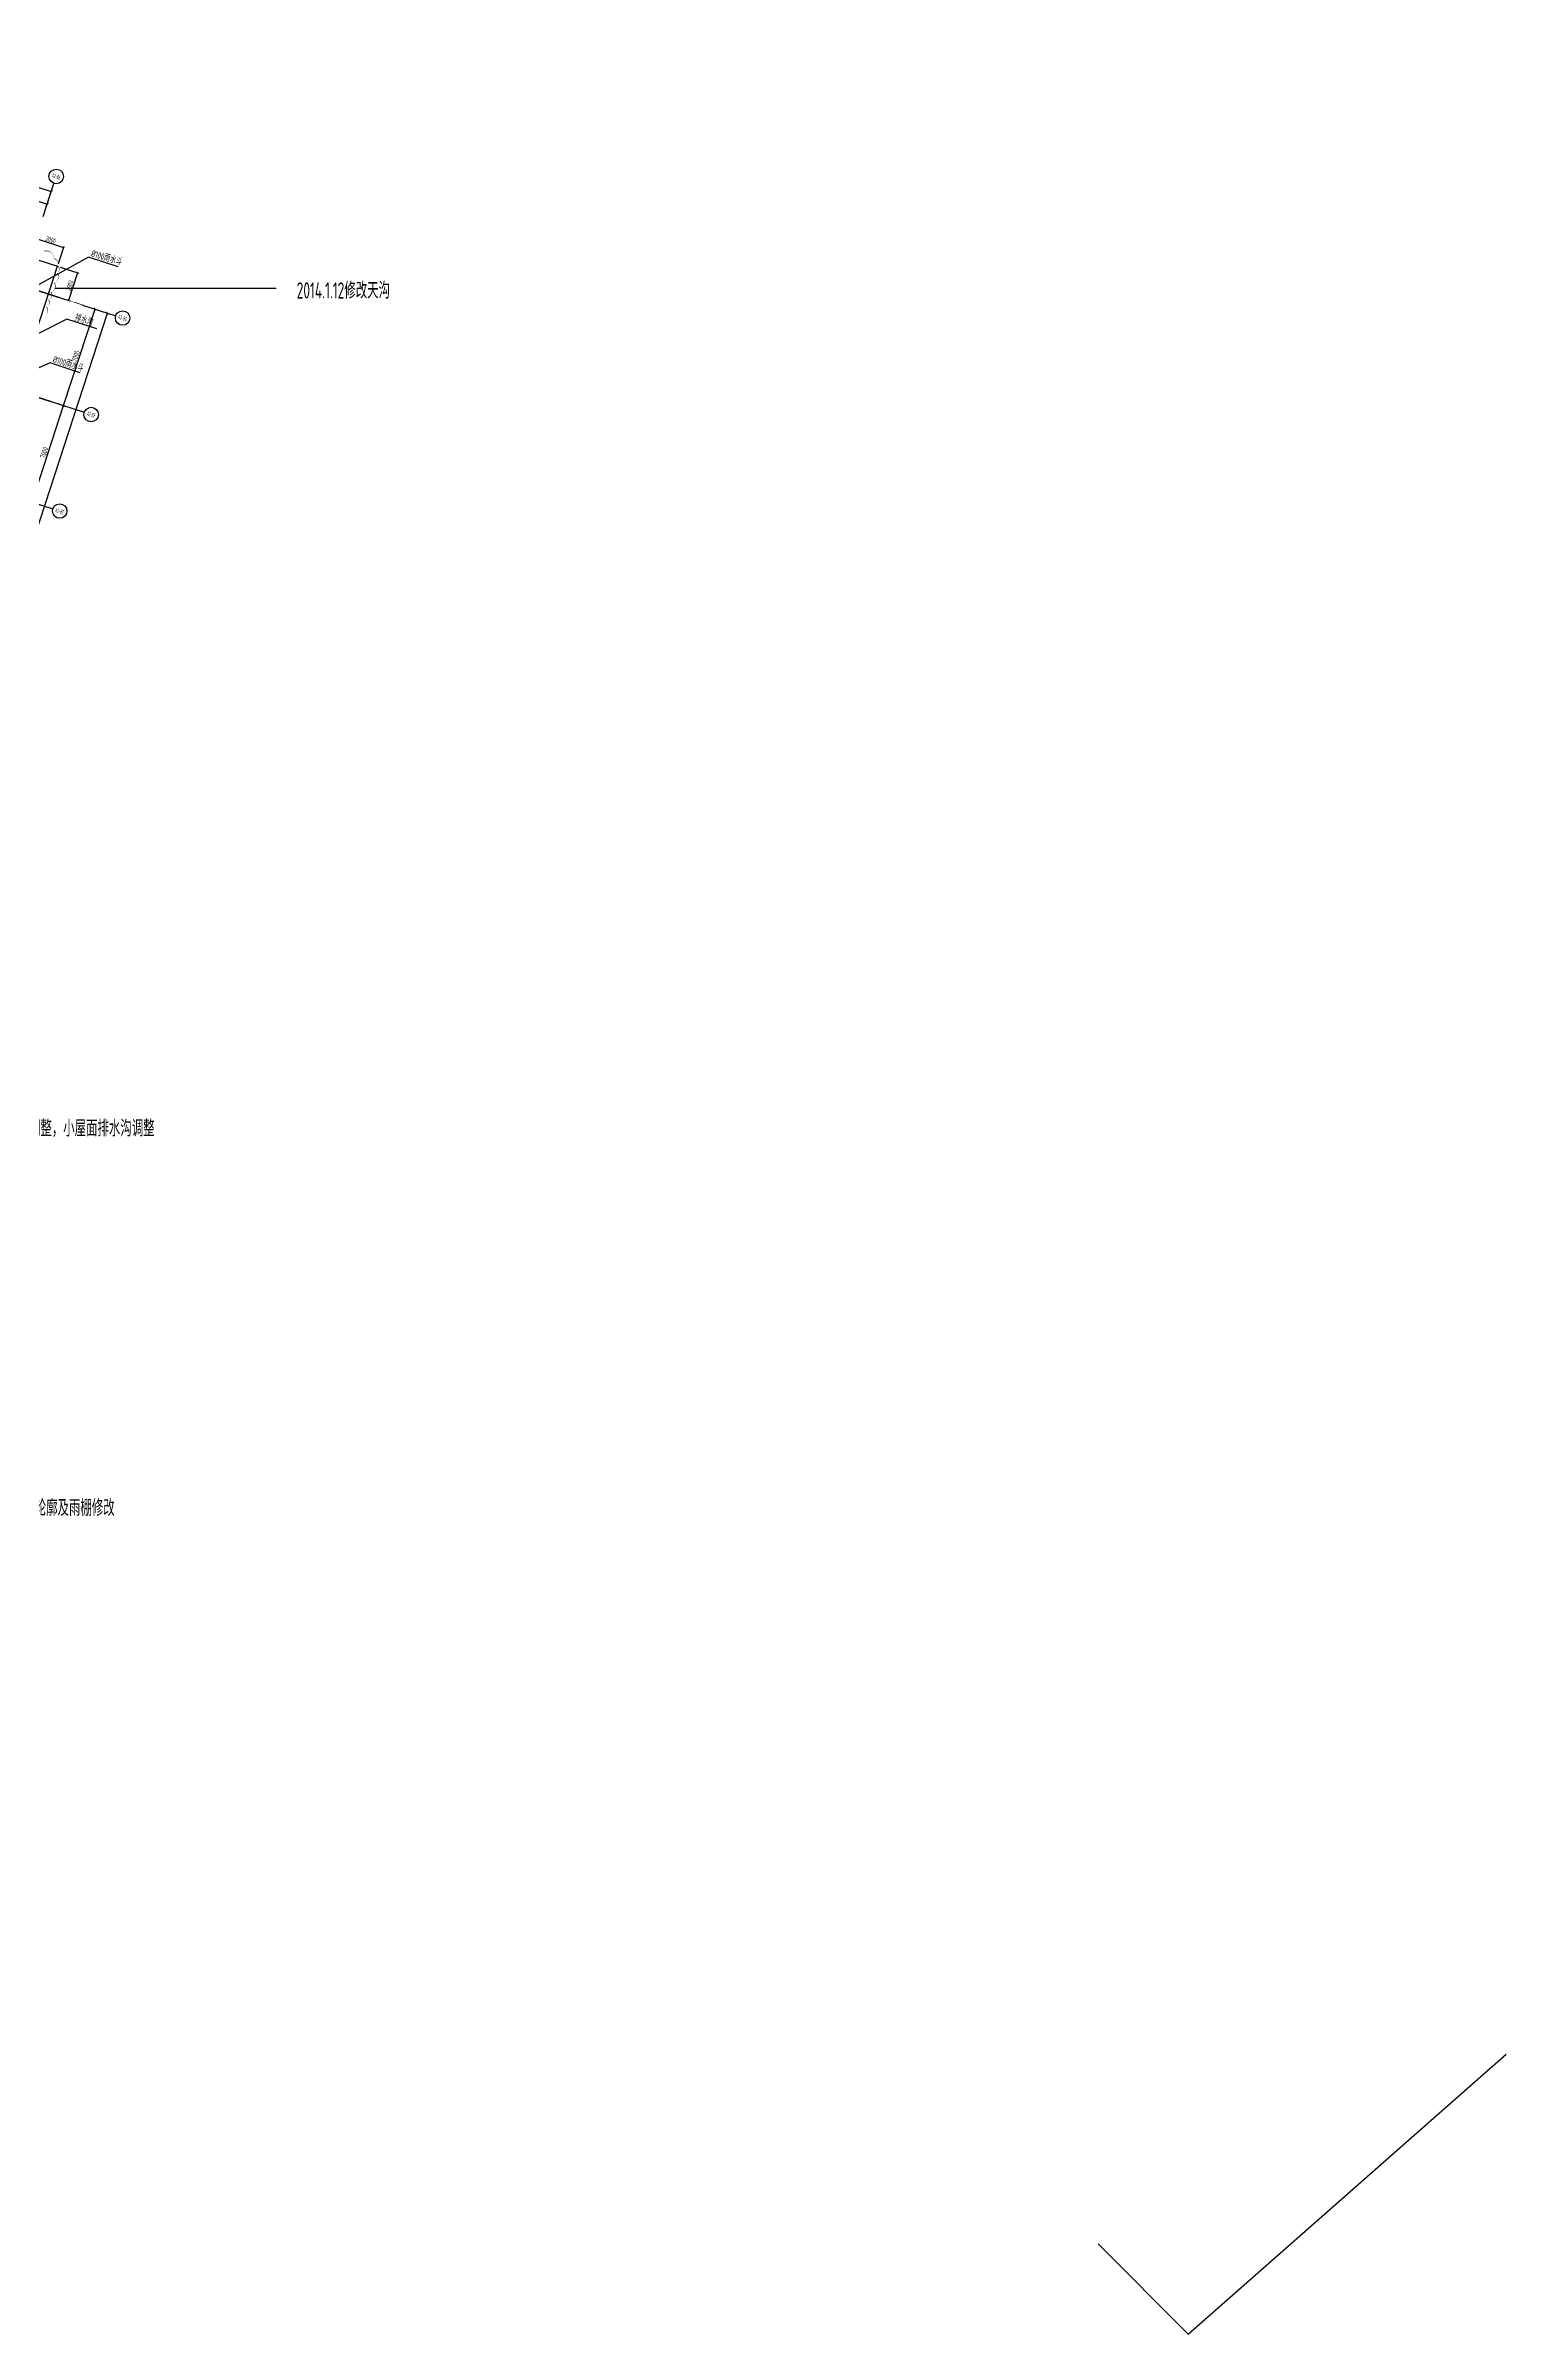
# Model space of a CAD drawing. Header units: millimetres. Extents: x 11677979 to 24947533, y -12764720 to -6308891.
# Drawn here: x 11878556 to 11979256, y -6468264 to -6310420 of the extents above; entities that cross this region are included whole.
import ezdxf
from ezdxf.enums import TextEntityAlignment as Align

# ---------------------------------------------------------------- set-up
doc = ezdxf.new("R2010")
doc.units = ezdxf.units.MM
doc.header["$LTSCALE"] = 10
doc.linetypes.add('A2-RG-AXIS$0$CENTER', pattern=[2, 1.25, -0.25, 0.25, -0.25])
doc.linetypes.add('A2-RG-AXIS$0$DOTE', pattern=[2.42, 2, -0.2, 0.02, -0.2])
for name, color, linetype in [('A2-RB-RF$0$$34$A-DIMS-100', 1, 'Continuous'), ('A2-RG-AXIS$0$A-AXIS', 1, 'Continuous'), ('A2-RG-AXIS$0$A-DIMS-100', 1, 'Continuous'), ('A2-RG-AXIS$0$A-GRID', 1, 'A2-RG-AXIS$0$CENTER'), ('A2-RG-AXIS$0$A-SYMB', 4, 'Continuous'), ('A2-RI-RF$0$A-ROOF-EDGE', 2, 'Continuous'), ('A2-RI-RF$0$A-SYMB', 4, 'Continuous'), ('A2-RI-RF$0$A-SYMB-AREA', 4, 'Continuous'), ('A2-RI-RF$0$A-SYMB-NAME', 4, 'Continuous')]:
    doc.layers.add(name, color=color, linetype=linetype)
doc.layers.add('A2-RI-RF$0$A-DETL-LLIN', color=3, linetype='Continuous', lineweight=5)
doc.styles.add('A2-RB-RF$0$$0$XD2008', font='hzs.shx', dxfattribs={"width": 0.7, "bigfont": 'hztxt.shx'})
doc.styles.add('A2-RG-AXIS$0$ECADI', font='hzs.shx', dxfattribs={"width": 0.7, "bigfont": 'hztxt.shx'})
doc.styles.add('A2-RG-AXIS$0$XD2008', font='hzs.shx', dxfattribs={"width": 0.7, "bigfont": 'hztxt.shx'})
doc.styles.add('A2-RI-RF$0$ECADI', font='hzs.shx', dxfattribs={"width": 0.7, "bigfont": 'hztxt.shx'})
doc.dimstyles.new('A2-RB-RF$0$$0$XD100$0', dxfattribs={"dimscale": 100, "dimtxt": 3.5, "dimasz": 1, "dimexe": 1, "dimexo": 2, "dimgap": 0.5, "dimtad": 1, "dimdec": 0, "dimdsep": 46, "dimtxsty": 'A2-RB-RF$0$$0$XD2008', "dimblk1": 'A2-RB-RF$0$$20$_ArchTick', "dimblk2": 'A2-RB-RF$0$$20$_ArchTick', "dimsah": 1, "dimcen": 2.5, "dimclrt": 4, "dimaunit": 1, "dimadec": 0, "dimazin": 0, "dimtfac": 1, "dimtdec": 0, "dimtix": 1, "dimtmove": 2, "dimatfit": 3, "dimfxl": 0, "dimtolj": 1, "dimtzin": 0, "dimarcsym": 0})
doc.dimstyles.new('A2-RG-AXIS$0$XD150', dxfattribs={"dimscale": 300, "dimtxt": 2.5, "dimasz": 1.5, "dimexe": 1, "dimexo": 2, "dimgap": 0.5, "dimtad": 1, "dimdec": 0, "dimdsep": 46, "dimtxsty": 'A2-RG-AXIS$0$XD2008', "dimcen": 2.5, "dimclrt": 4, "dimaunit": 1, "dimadec": 3, "dimazin": 0, "dimtfac": 1, "dimtdec": 0, "dimtmove": 2, "dimatfit": 3, "dimfxl": 0, "dimtolj": 1, "dimtzin": 0, "dimarcsym": 0})
doc.dimstyles.new('A2-RG-AXIS$0$XD150$0', dxfattribs={"dimscale": 150, "dimtxt": 2.5, "dimasz": 1, "dimexe": 1, "dimexo": 2, "dimgap": 0.5, "dimtad": 1, "dimdec": 0, "dimdsep": 46, "dimtxsty": 'A2-RG-AXIS$0$XD2008', "dimblk": 'A2-RG-AXIS$0$_ArchTick', "dimcen": 2.5, "dimclrt": 4, "dimaunit": 1, "dimadec": 0, "dimazin": 0, "dimtfac": 1, "dimtdec": 0, "dimtmove": 2, "dimatfit": 3, "dimfxl": 0, "dimtolj": 1, "dimtzin": 0, "dimarcsym": 0})

# ---------------------------------------------------------------- blocks, each defined once
blk = doc.blocks.new('A2-RG-AXIS$0$_ArchTick')
at = {"color": 0, "linetype": 'ByBlock', "const_width": 0.4}
blk.add_lwpolyline([(-0.5, -0.5), (0.5, 0.5)], dxfattribs=at)
blk = doc.blocks.new('*D568')
at = {"layer": 'A2-RG-AXIS$0$A-DIMS-100', "color": 0, "lineweight": -2, "transparency": 16777216}
for p, q in [((11877614, -6341892), (11879784, -6335237)), ((11878928, -6334958), (11879926, -6335283)), ((11876759, -6341613), (11877757, -6341939))]:
    blk.add_line(p, q, dxfattribs=at)
at = {"layer": 'Defpoints', "color": 0, "transparency": 16777216}
for p in [(11878643, -6334865), (11879784, -6335237), (11876473, -6341521)]:
    blk.add_point(p, dxfattribs=at)
at = {"layer": 'A2-RG-AXIS$0$A-DIMS-100', "color": 0, "lineweight": -2, "transparency": 16777216, "xscale": 150, "yscale": 150, "zscale": 150}
for p, rotation in [((11879784, -6335237), 71.94704053343841), ((11877614, -6341892), 251.9470405334384)]:
    blk.add_blockref('A2-RG-AXIS$0$_ArchTick', p, dxfattribs=dict(at, rotation=rotation))
at = {"layer": 'A2-RG-AXIS$0$A-DIMS-100', "color": 4, "transparency": 16777216, "insert": (11878449, -6338483), "char_height": 375, "attachment_point": 5, "rotation": 71.94704, "style": 'A2-RG-AXIS$0$XD2008'}
blk.add_mtext('\\A1;7000', dxfattribs=at)
blk = doc.blocks.new('*D569')
at = {"layer": 'A2-RG-AXIS$0$A-DIMS-100', "color": 0, "lineweight": -2, "transparency": 16777216}
for p, q in [((11879784, -6335237), (11881953, -6328582)), ((11881382, -6328396), (11882096, -6328628)), ((11879213, -6335051), (11879926, -6335283))]:
    blk.add_line(p, q, dxfattribs=at)
at = {"layer": 'Defpoints', "color": 0, "transparency": 16777216}
for p in [(11881097, -6328303), (11881953, -6328582), (11878928, -6334958)]:
    blk.add_point(p, dxfattribs=at)
at = {"layer": 'A2-RG-AXIS$0$A-DIMS-100', "color": 0, "lineweight": -2, "transparency": 16777216, "xscale": 150, "yscale": 150, "zscale": 150}
for p, rotation in [((11881953, -6328582), 71.94704049334469), ((11879784, -6335237), 251.9470404933447)]:
    blk.add_blockref('A2-RG-AXIS$0$_ArchTick', p, dxfattribs=dict(at, rotation=rotation))
at = {"layer": 'A2-RG-AXIS$0$A-DIMS-100', "color": 4, "transparency": 16777216, "insert": (11880619, -6331828), "char_height": 375, "attachment_point": 5, "rotation": 71.94704, "style": 'A2-RG-AXIS$0$XD2008'}
blk.add_mtext('\\A1;7000', dxfattribs=at)
blk = doc.blocks.new('*D570')
at = {"layer": 'A2-RG-AXIS$0$A-DIMS-100', "color": 0, "lineweight": -2, "transparency": 16777216}
for p, q in [((11871497, -6363564), (11882809, -6328860)), ((11881382, -6328396), (11882951, -6328907)), ((11870071, -6363099), (11871640, -6363610))]:
    blk.add_line(p, q, dxfattribs=at)
at = {"layer": 'Defpoints', "color": 0, "transparency": 16777216}
for p in [(11881097, -6328303), (11882809, -6328860), (11869786, -6363006)]:
    blk.add_point(p, dxfattribs=at)
at = {"layer": 'A2-RG-AXIS$0$A-DIMS-100', "color": 0, "lineweight": -2, "transparency": 16777216, "xscale": 150, "yscale": 150, "zscale": 150}
for p, rotation in [((11882809, -6328860), 71.94704055555823), ((11871497, -6363564), 251.9470405555582)]:
    blk.add_blockref('A2-RG-AXIS$0$_ArchTick', p, dxfattribs=dict(at, rotation=rotation))
at = {"layer": 'A2-RG-AXIS$0$A-DIMS-100', "color": 4, "transparency": 16777216, "insert": (11876903, -6346131), "char_height": 375, "attachment_point": 5, "rotation": 71.94704, "style": 'A2-RG-AXIS$0$XD2008'}
blk.add_mtext('\\A1;36500', dxfattribs=at)
blk = doc.blocks.new('*D576')
at = {"layer": 'A2-RG-AXIS$0$A-DIMS-100', "color": 0, "lineweight": -2, "transparency": 16777216}
for p, q in [((11872766, -6320047), (11872999, -6319334)), ((11872952, -6319476), (11878657, -6321336)), ((11878471, -6321906), (11878703, -6321193))]:
    blk.add_line(p, q, dxfattribs=at)
at = {"layer": 'Defpoints', "color": 0, "transparency": 16777216}
for p in [(11872673, -6320332), (11878657, -6321336), (11878378, -6322191)]:
    blk.add_point(p, dxfattribs=at)
at = {"layer": 'A2-RG-AXIS$0$A-DIMS-100', "color": 0, "lineweight": -2, "transparency": 16777216, "xscale": 150, "yscale": 150, "zscale": 150}
for p, rotation in [((11872952, -6319476), 161.9467459168328), ((11878657, -6321336), 341.9467459168328)]:
    blk.add_blockref('A2-RG-AXIS$0$_ArchTick', p, dxfattribs=dict(at, rotation=rotation))
at = {"layer": 'A2-RG-AXIS$0$A-DIMS-100', "color": 4, "transparency": 16777216, "insert": (11875886, -6320156), "char_height": 375, "attachment_point": 5, "rotation": 341.94675, "style": 'A2-RG-AXIS$0$XD2008'}
blk.add_mtext('\\A1;6000', dxfattribs=at)
blk = doc.blocks.new('*D577')
at = {"layer": 'A2-RG-AXIS$0$A-DIMS-100', "color": 0, "lineweight": -2, "transparency": 16777216}
for p, q in [((11848046, -6311989), (11848557, -6310420)), ((11848511, -6310563), (11878936, -6320480)), ((11878471, -6321906), (11878982, -6320337))]:
    blk.add_line(p, q, dxfattribs=at)
at = {"layer": 'Defpoints', "color": 0, "transparency": 16777216}
for p in [(11847953, -6312274), (11878936, -6320480), (11878378, -6322191)]:
    blk.add_point(p, dxfattribs=at)
at = {"layer": 'A2-RG-AXIS$0$A-DIMS-100', "color": 0, "lineweight": -2, "transparency": 16777216, "xscale": 150, "yscale": 150, "zscale": 150}
for p, rotation in [((11848511, -6310563), 161.9470385083665), ((11878936, -6320480), 341.9470385083665)]:
    blk.add_blockref('A2-RG-AXIS$0$_ArchTick', p, dxfattribs=dict(at, rotation=rotation))
at = {"layer": 'A2-RG-AXIS$0$A-DIMS-100', "color": 4, "transparency": 16777216, "insert": (11863805, -6315272), "char_height": 375, "attachment_point": 5, "rotation": 341.94704, "style": 'A2-RG-AXIS$0$XD2008'}
blk.add_mtext('\\A1;32000', dxfattribs=at)
blk = doc.blocks.new('A2-RG-AXIS$0$ECADI-TAG-GRID')
at = {"color": 13}
blk.add_circle((0, 0), 5, dxfattribs=at)
at = {"style": 'A2-RG-AXIS$0$ECADI', "width": 0.7}
blk.add_attdef('GRID', text='', height=5, dxfattribs=at).set_placement((0, 0), align=Align.MIDDLE)
blk = doc.blocks.new('*D550')
at = {"layer": 'A2-RG-AXIS$0$A-DIMS-100', "color": 0, "lineweight": -2, "ltscale": 3, "transparency": 16777216}
blk.add_arc((11865637, -6330626), 5954, 324.66558, 341.94704, dxfattribs=at)
at = {"layer": 'Defpoints', "color": 0, "ltscale": 3, "transparency": 16777216}
for p in [(11846414, -6316998), (11840967, -6322585), (11870815, -6333565), (11878928, -6334958), (11876238, -6338142)]:
    blk.add_point(p, dxfattribs=at)
at = {"layer": 'A2-RG-AXIS$0$A-DIMS-100', "color": 0, "lineweight": -2, "ltscale": 3, "transparency": 16777216, "xscale": 150, "yscale": 150, "zscale": 150}
for p, rotation in [((11871298, -6332471), 71.94704049334831), ((11870494, -6334070), 234.6655761921282)]:
    blk.add_blockref('A2-RG-AXIS$0$_ArchTick', p, dxfattribs=dict(at, rotation=rotation))
at = {"layer": 'A2-RG-AXIS$0$A-DIMS-100', "color": 4, "ltscale": 3, "transparency": 16777216, "insert": (11871378, -6333513), "char_height": 375, "attachment_point": 5, "rotation": 63.30631, "style": 'A2-RG-AXIS$0$XD2008'}
blk.add_mtext('\\A1;17°16\'53"', dxfattribs=at)
blk = doc.blocks.new('A2-RI-RF$0$5erhfh')
at = {"layer": 'A2-RI-RF$0$A-SYMB-AREA', "style": 'A2-RI-RF$0$ECADI', "width": 0.7}
blk.add_attdef('340M2', text='', height=2.5, dxfattribs=at).set_placement((0, 1.25), align=Align.MIDDLE_LEFT)
at = {"layer": 'A2-RI-RF$0$A-SYMB-NAME', "style": 'A2-RI-RF$0$ECADI', "width": 0.7}
blk.add_attdef('CHINESENAME', (-12.29, 3.09), '', height=4.5, dxfattribs=at)
blk = doc.blocks.new('A2-RB-RF$0$$20$_ArchTick')
at = {"color": 0, "linetype": 'ByBlock', "const_width": 0.4}
blk.add_lwpolyline([(-0.5, -0.5), (0.5, 0.5)], dxfattribs=at)
blk = doc.blocks.new('*D672')
at = {"layer": 'A2-RB-RF$0$$34$A-DIMS-100', "color": 0, "lineweight": -2, "transparency": 16777216}
for p, q in [((11877520, -6324823), (11877914, -6323614)), ((11877883, -6323709), (11879785, -6324329)), ((11879422, -6325443), (11879816, -6324234))]:
    blk.add_line(p, q, dxfattribs=at)
at = {"layer": 'Defpoints', "color": 0, "transparency": 16777216}
for p in [(11879785, -6324329), (11877458, -6325013), (11879360, -6325633)]:
    blk.add_point(p, dxfattribs=at)
at = {"layer": 'A2-RB-RF$0$$34$A-DIMS-100', "color": 0, "lineweight": -2, "transparency": 16777216, "xscale": 100, "yscale": 100, "zscale": 100}
for p, rotation in [((11877883, -6323709), 161.9467563309117), ((11879785, -6324329), 341.9467563309116)]:
    blk.add_blockref('A2-RB-RF$0$$20$_ArchTick', p, dxfattribs=dict(at, rotation=rotation))
at = {"layer": 'A2-RB-RF$0$$34$A-DIMS-100', "color": 4, "transparency": 16777216, "insert": (11878904, -6323805), "char_height": 350, "attachment_point": 5, "rotation": 341.94676, "style": 'A2-RB-RF$0$$0$XD2008'}
blk.add_mtext('\\A1;2000', dxfattribs=at)
blk = doc.blocks.new('*D675')
at = {"layer": 'A2-RB-RF$0$$34$A-DIMS-100', "color": 0, "lineweight": -2, "transparency": 16777216}
for p, q in [((11879550, -6325695), (11880833, -6326113)), ((11880738, -6326082), (11880118, -6327984)), ((11878930, -6327596), (11880214, -6328015))]:
    blk.add_line(p, q, dxfattribs=at)
at = {"layer": 'Defpoints', "color": 0, "transparency": 16777216}
for p in [(11879360, -6325633), (11878740, -6327534), (11880118, -6327984)]:
    blk.add_point(p, dxfattribs=at)
at = {"layer": 'A2-RB-RF$0$$34$A-DIMS-100', "color": 0, "lineweight": -2, "transparency": 16777216, "xscale": 100, "yscale": 100, "zscale": 100}
for p, rotation in [((11880738, -6326082), 71.94704049334288), ((11880118, -6327984), 251.9470404933429)]:
    blk.add_blockref('A2-RB-RF$0$$20$_ArchTick', p, dxfattribs=dict(at, rotation=rotation))
at = {"layer": 'A2-RB-RF$0$$34$A-DIMS-100', "color": 4, "transparency": 16777216, "insert": (11880214, -6326963), "char_height": 350, "attachment_point": 5, "rotation": 71.94704, "style": 'A2-RB-RF$0$$0$XD2008'}
blk.add_mtext('\\A1;2000', dxfattribs=at)
blk = doc.blocks.new('A2-RG-AXIS')
at = {"layer": 'A2-RG-AXIS$0$A-AXIS'}
for p, q in [((11878377.7, -6322191.3), (11879121.5, -6319909.3)), ((11881097.2, -6328302.7), (11883379.1, -6329046.4)), ((11878927.9, -6334958.1), (11881209.8, -6335701.8)), ((11876758.7, -6341613.5), (11879040.5, -6342357.2))]:
    blk.add_line(p, q, dxfattribs=at)
at = {"layer": 'A2-RG-AXIS$0$A-GRID', "linetype": 'A2-RG-AXIS$0$DOTE'}
for p, q in [((11843136.5, -6315929.7), (11881097.2, -6328302.7)), ((11840967.2, -6322585.1), (11878927.9, -6334958.1))]:
    blk.add_line(p, q, dxfattribs=at)
at = {"layer": 'A2-RG-AXIS$0$A-SYMB'}
ref = blk.add_blockref('A2-RG-AXIS$0$ECADI-TAG-GRID', (11879276.7, -6319434), dxfattribs=dict(at, xscale=100.0000000000341, yscale=100.0000000000341, zscale=100.0000000000341, rotation=342.7200000000827))
ref.add_attrib('GRID', 'A2-B6', dxfattribs={"layer": '0', "extrusion": (0, 0, -1), "height": 300, "rotation": 17.28, "style": 'A2-RG-AXIS$0$ECADI', "text_generation_flag": 2, "width": 0.5}).set_placement((-11879276.7, -6319434), align=Align.MIDDLE)
ref = blk.add_blockref('A2-RG-AXIS$0$ECADI-TAG-GRID', (11883854.4, -6329201.4), dxfattribs=dict(at, xscale=100.0000000000341, yscale=100.0000000000341, zscale=100.0000000000341, rotation=342.7200000000827))
ref.add_attrib('GRID', 'A2-BG', dxfattribs={"layer": '0', "extrusion": (0, 0, -1), "height": 300, "rotation": 17.28, "style": 'A2-RG-AXIS$0$ECADI', "text_generation_flag": 2, "width": 0.5}).set_placement((-11883854.4, -6329201.4), align=Align.MIDDLE)
ref = blk.add_blockref('A2-RG-AXIS$0$ECADI-TAG-GRID', (11881685.2, -6335856.8), dxfattribs=dict(at, xscale=100.0000000000341, yscale=100.0000000000341, zscale=100.0000000000341, rotation=342.7200000000827))
ref.add_attrib('GRID', 'A2-BF', dxfattribs={"layer": '0', "extrusion": (0, 0, -1), "height": 300, "rotation": 17.28, "style": 'A2-RG-AXIS$0$ECADI', "text_generation_flag": 2, "width": 0.5}).set_placement((-11881685.2, -6335856.8), align=Align.MIDDLE)
ref = blk.add_blockref('A2-RG-AXIS$0$ECADI-TAG-GRID', (11879515.9, -6342512.2), dxfattribs=dict(at, xscale=100.0000000000341, yscale=100.0000000000341, zscale=100.0000000000341, rotation=342.7200000000827))
ref.add_attrib('GRID', 'A2-BE', dxfattribs={"layer": '0', "extrusion": (0, 0, -1), "height": 300, "rotation": 17.28, "style": 'A2-RG-AXIS$0$ECADI', "text_generation_flag": 2, "width": 0.5}).set_placement((-11879515.9, -6342512.2), align=Align.MIDDLE)
at = {"layer": 'A2-RG-AXIS$0$A-DIMS-100'}
for p1, p2, distance, picture, middle in [((11847953.1, -6312274.5), (11878378.1, -6322191.3), 1800, '*D577', (11863804.8, -6315271.9)), ((11869786, -6363005.8), (11881097.2, -6328302.6), -1800, '*D570', (11876903.4, -6346130.7)), ((11878927.9, -6334958.1), (11881097.2, -6328302.7), -900, '*D569', (11880618.7, -6331828))]:
    dim = blk.add_aligned_dim(p1=p1, p2=p2, distance=distance, dimstyle='A2-RG-AXIS$0$XD150$0', dxfattribs=at)
    dim.commit()
    dim.dimension.update_dxf_attribs({"geometry": picture, "text_midpoint": middle})
at = {"layer": 'A2-RG-AXIS$0$A-DIMS-100', "ltscale": 3}
dim = blk.add_angular_dim_2l(base=(11870815.1772, -6333564.6066), line1=((11840967.2378, -6322585.1126), (11878927.9289, -6334958.0925)), line2=((11876238.3543, -6338141.9015), (11846413.5362, -6316997.8396)), dimstyle='A2-RG-AXIS$0$XD150', override={"dimscale": 150, "dimasz": 1, "dimblk": 'A2-RG-AXIS$0$_ArchTick', "dimadec": 4}, dxfattribs=at)
dim.commit()
dim.dimension.update_dxf_attribs({"geometry": '*D550', "text_midpoint": (11871378.0799, -6333512.755)})
at = {"layer": 'A2-RG-AXIS$0$A-DIMS-100'}
for base, p1, p2, angle, picture, middle in [((11878657, -6321335.7), (11872673.2, -6320331.8), (11878378.1, -6322191.3), 161.946746, '*D576', (11875885.8, -6320156.4)), ((11879783.6, -6335237), (11876473.4, -6341520.5), (11878642.7, -6334865.1), 251.947041, '*D568', (11878449.4, -6338483.3))]:
    dim = blk.add_linear_dim(base=base, p1=p1, p2=p2, angle=angle, dimstyle='A2-RG-AXIS$0$XD150$0', dxfattribs=at)
    dim.commit()
    dim.dimension.update_dxf_attribs({"geometry": picture, "text_midpoint": middle})
blk = doc.blocks.new('A2-RI-RF')
at = {"layer": 'A2-RI-RF$0$A-ROOF-EDGE'}
for p in [(11845084.3, -6314461), (11871983.1, -6348265)]:
    blk.add_line(p, (11879359.9, -6325632.9), dxfattribs=at)
at = {"layer": 'A2-RI-RF$0$A-SYMB'}
for points in [[(11883558.1, -6325665.9), (11881506, -6324995.3), (11877599.2, -6327162.5)], [(11882069.5, -6329954.6), (11880017.4, -6329284), (11876468.1, -6331070.4)], [(11880917.4, -6332968.9), (11878865.2, -6332298.4), (11875429.9, -6333817.9)]]:
    blk.add_lwpolyline(points, dxfattribs=at)
at = {"layer": 'Defpoints', "color": 3}
blk.add_line((11879190.8, -6327140.5), (11894445.6, -6327140.5), dxfattribs=at)
at = {"layer": 'Defpoints'}
blk.add_lwpolyline([(11878425.1, -6329028.1, 0, 50, 0.52056705), (11878597, -6328426.7, 0, 50, 0.52056705), (11878597, -6328426.7, 0, 50, 0.52056705), (11878740.3, -6327939.9, 0, 50, 0.52056705), (11878740.3, -6327939.9, 0, 50, 0.52056705), (11878912.2, -6327395.8, 0, 50, 0.52056705), (11878912.2, -6327395.8, 0, 50, 0.52056705), (11879141.5, -6326765.8, 0, 50, 0.52056705), (11879141.5, -6326765.8, 0, 50, 0.52056705), (11879342.1, -6326107.2, 0, 50, 0.52056705), (11879342.1, -6326107.2, 0, 50, 0.52056705), (11879370.7, -6325591.7, 0, 50, 0.52056705), (11879370.7, -6325591.7, 0, 50, 0.52056705), (11879112.8, -6325104.9, 0, 50, 0.52056705), (11879112.8, -6325104.9, 0, 50, 0.52056705), (11878453.8, -6324589.5, 0, 0, 0)], format="xyseb", dxfattribs=at)
ref = blk.add_blockref('A2-RI-RF$0$5erhfh', (11882711.9, -6325601.7), dxfattribs=dict(xscale=100, yscale=100, zscale=100, rotation=341.9470404933405))
ref.add_attrib('CHINESENAME', '%%c100雨水斗', (11881638.9, -6324927.2), dxfattribs={"layer": 'A2-RI-RF$0$A-SYMB-NAME', "height": 450, "rotation": 341.94704, "style": 'A2-RI-RF$0$ECADI', "width": 0.7})
ref = blk.add_blockref('A2-RI-RF$0$5erhfh', (11881585.4, -6330041.1), dxfattribs=dict(xscale=100, yscale=100, zscale=100, rotation=341.9470404933405))
ref.add_attrib('CHINESENAME', '排水沟', (11880512.4, -6329366.6), dxfattribs={"layer": 'A2-RI-RF$0$A-SYMB-NAME', "height": 450, "rotation": 341.94704, "style": 'A2-RI-RF$0$ECADI', "width": 0.7})
ref = blk.add_blockref('A2-RI-RF$0$5erhfh', (11880071.2, -6332904.8), dxfattribs=dict(xscale=100, yscale=100, zscale=100, rotation=341.9470404933405))
ref.add_attrib('CHINESENAME', '%%c100雨水斗', (11878998.2, -6332230.3), dxfattribs={"layer": 'A2-RI-RF$0$A-SYMB-NAME', "height": 450, "rotation": 341.94704, "style": 'A2-RI-RF$0$ECADI', "width": 0.7})
at = {"layer": 'A2-RI-RF$0$A-DETL-LLIN'}
blk.add_blockref('A2-RG-AXIS', (0, 0), dxfattribs=at)
at = {"layer": 'Defpoints'}
ref = blk.add_blockref('A2-RI-RF$0$5erhfh', (11898929.4, -6327972.5), dxfattribs=dict(at, xscale=250, yscale=250, zscale=250))
ref.add_attrib('CHINESENAME', '2014.1.12修改天沟', (11895856.4, -6327855.6), dxfattribs={"layer": 'A2-RI-RF$0$A-SYMB-NAME', "height": 1125, "style": 'A2-RI-RF$0$ECADI', "width": 0.7})
ref = blk.add_blockref('A2-RI-RF$0$5erhfh', (11874006.3, -6385766.9), dxfattribs=dict(at, xscale=250, yscale=250, zscale=250))
ref.add_attrib('CHINESENAME', '2014.1.15雨棚位置调整，小屋面排水沟调整', (11870933.3, -6385650), dxfattribs={"layer": 'A2-RI-RF$0$A-SYMB-NAME', "height": 1125, "style": 'A2-RI-RF$0$ECADI', "width": 0.7})
ref = blk.add_blockref('A2-RI-RF$0$5erhfh', (11874006.3, -6411943.3), dxfattribs=dict(at, xscale=250, yscale=250, zscale=250))
ref.add_attrib('CHINESENAME', '2013.12.21局部屋面轮廓及雨棚修改', (11870933.3, -6411826.4), dxfattribs={"layer": 'A2-RI-RF$0$A-SYMB-NAME', "height": 1125, "style": 'A2-RI-RF$0$ECADI', "width": 0.7})
blk = doc.blocks.new('A2-RB-RF')
at = {"layer": 'A2-RB-RF$0$$34$A-DIMS-100'}
for p1, p2, distance, picture, middle in [((11877458.3, -6325013.1), (11879359.9, -6325632.9), 1371.5, '*D672', (11878903.9, -6323805)), ((11879359.9, -6325632.9), (11878740.1, -6327534.4), 1449.7, '*D675', (11880214.4, -6326963.2))]:
    dim = blk.add_aligned_dim(p1=p1, p2=p2, distance=distance, dimstyle='A2-RB-RF$0$$0$XD100$0', dxfattribs=at)
    dim.commit()
    dim.dimension.update_dxf_attribs({"geometry": picture, "text_midpoint": middle})

msp = doc.modelspace()

# ---------------------------------------------------------------- linework, layer by layer
msp.add_lwpolyline([(11951120, -6462033), (11957334, -6468264), (11979256, -6448956)])

# ---------------------------------------------------------------- block references
for name in ['A2-RI-RF', 'A2-RG-AXIS', 'A2-RB-RF']:
    msp.add_blockref(name, (0, 0))

doc.saveas('drawing.dxf')
